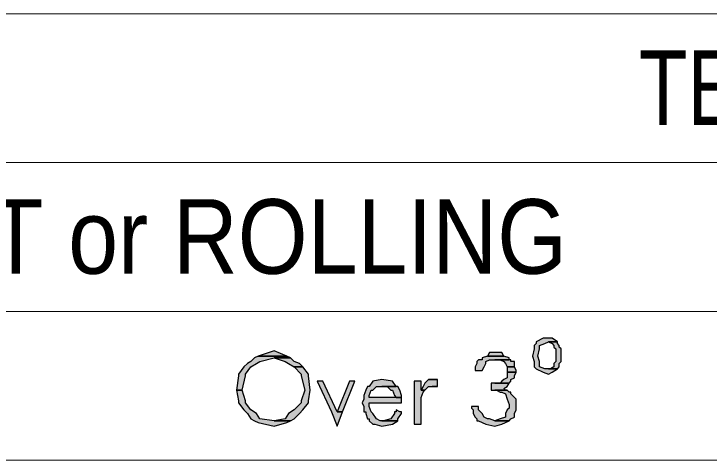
# Model space of a CAD drawing. Extents: x -84 to 85, y -263 to 274.
# Drawn here: x 3.0867 to 3.4746, y -5.227 to -4.978 of the extents above; entities that cross this region are included whole.
import ezdxf
from ezdxf.enums import TextEntityAlignment as Align

# ---------------------------------------------------------------- set-up
doc = ezdxf.new("R2010")
doc.units = 0
doc.header["$LTSCALE"] = 0.017
doc.layers.add('1', color=7, linetype='Continuous', lineweight=13)

msp = doc.modelspace()

# ---------------------------------------------------------------- hatches: boundary and pattern name
at = {"layer": '1'}
for points in [[(3.382, -5.178), (3.385, -5.179), (3.387, -5.178), (3.39, -5.176), (3.385, -5.176), (3.383, -5.176), (3.38, -5.175), (3.38, -5.173), (3.38, -5.172), (3.379, -5.169), (3.379, -5.169), (3.38, -5.165), (3.38, -5.165), (3.38, -5.164), (3.38, -5.163), (3.38, -5.163), (3.383, -5.162), (3.383, -5.162), (3.385, -5.161), (3.385, -5.161), (3.39, -5.161), (3.387, -5.159), (3.385, -5.159), (3.385, -5.159), (3.382, -5.159), (3.378, -5.161), (3.378, -5.161), (3.378, -5.162), (3.378, -5.162), (3.377, -5.163), (3.377, -5.163), (3.377, -5.164), (3.377, -5.165), (3.377, -5.165), (3.376, -5.169), (3.376, -5.169), (3.377, -5.172), (3.377, -5.173), (3.377, -5.175), (3.378, -5.176), (3.378, -5.176)], [(3.386, -5.176), (3.385, -5.176), (3.39, -5.176), (3.39, -5.176), (3.391, -5.175), (3.391, -5.173), (3.392, -5.172), (3.392, -5.169), (3.392, -5.169), (3.392, -5.165), (3.392, -5.165), (3.392, -5.165), (3.391, -5.164), (3.391, -5.163), (3.391, -5.163), (3.39, -5.162), (3.39, -5.162), (3.39, -5.161), (3.39, -5.161), (3.385, -5.161), (3.385, -5.161), (3.387, -5.162), (3.387, -5.162), (3.388, -5.163), (3.388, -5.163), (3.388, -5.164), (3.389, -5.165), (3.389, -5.165), (3.389, -5.169), (3.389, -5.169), (3.389, -5.172), (3.388, -5.173), (3.388, -5.175)], [(3.212, -5.18), (3.211, -5.188), (3.214, -5.188), (3.216, -5.18), (3.216, -5.179), (3.219, -5.175), (3.222, -5.173), (3.224, -5.172), (3.232, -5.17), (3.241, -5.17), (3.239, -5.169), (3.223, -5.169), (3.221, -5.17), (3.219, -5.172), (3.217, -5.173), (3.215, -5.175), (3.212, -5.179)], [(3.232, -5.166), (3.223, -5.169), (3.239, -5.169)], [(3.344, -5.175), (3.344, -5.177), (3.348, -5.177), (3.349, -5.175), (3.349, -5.175), (3.35, -5.173), (3.35, -5.173), (3.35, -5.172), (3.35, -5.172), (3.352, -5.171), (3.353, -5.171), (3.355, -5.171), (3.363, -5.171), (3.363, -5.171), (3.363, -5.17), (3.36, -5.169), (3.351, -5.169), (3.348, -5.17), (3.348, -5.171), (3.346, -5.171), (3.346, -5.171), (3.346, -5.171), (3.345, -5.172), (3.345, -5.172), (3.345, -5.173), (3.345, -5.173), (3.344, -5.175)], [(3.352, -5.167), (3.351, -5.169), (3.36, -5.169), (3.359, -5.167), (3.355, -5.167), (3.355, -5.167)], [(3.24, -5.173), (3.243, -5.175), (3.248, -5.175), (3.246, -5.173), (3.243, -5.172), (3.241, -5.17), (3.232, -5.17), (3.238, -5.172)], [(3.362, -5.175), (3.362, -5.175), (3.366, -5.175), (3.366, -5.175), (3.366, -5.173), (3.366, -5.173), (3.366, -5.172), (3.364, -5.172), (3.364, -5.171), (3.363, -5.171), (3.363, -5.171), (3.363, -5.171), (3.355, -5.171), (3.358, -5.171), (3.358, -5.171), (3.36, -5.172), (3.36, -5.172), (3.361, -5.173), (3.361, -5.173)], [(3.238, -5.204), (3.232, -5.205), (3.241, -5.205), (3.243, -5.204), (3.246, -5.201), (3.248, -5.199), (3.251, -5.195), (3.251, -5.194), (3.252, -5.188), (3.252, -5.188), (3.251, -5.18), (3.251, -5.179), (3.248, -5.175), (3.243, -5.175), (3.247, -5.179), (3.247, -5.18), (3.249, -5.188), (3.249, -5.188), (3.247, -5.194), (3.247, -5.195), (3.243, -5.199), (3.24, -5.201)], [(3.362, -5.177), (3.362, -5.178), (3.367, -5.178), (3.367, -5.177), (3.367, -5.177), (3.366, -5.175), (3.362, -5.175), (3.362, -5.177)], [(3.359, -5.183), (3.358, -5.184), (3.363, -5.184), (3.364, -5.183), (3.364, -5.182), (3.366, -5.181), (3.366, -5.18), (3.367, -5.178), (3.362, -5.178), (3.362, -5.18), (3.362, -5.181), (3.36, -5.182)], [(3.264, -5.2), (3.267, -5.208), (3.27, -5.2), (3.267, -5.2), (3.259, -5.183), (3.256, -5.183)], [(3.274, -5.183), (3.267, -5.2), (3.27, -5.2), (3.277, -5.183)], [(3.288, -5.207), (3.292, -5.208), (3.298, -5.207), (3.298, -5.207), (3.301, -5.205), (3.292, -5.205), (3.291, -5.205), (3.289, -5.204), (3.289, -5.204), (3.287, -5.201), (3.287, -5.201), (3.287, -5.201), (3.286, -5.2), (3.286, -5.2), (3.286, -5.2), (3.285, -5.197), (3.285, -5.195), (3.285, -5.195), (3.303, -5.195), (3.303, -5.193), (3.303, -5.192), (3.285, -5.192), (3.285, -5.191), (3.285, -5.191), (3.285, -5.191), (3.286, -5.188), (3.286, -5.188), (3.287, -5.188), (3.289, -5.186), (3.289, -5.186), (3.292, -5.186), (3.3, -5.186), (3.298, -5.183), (3.298, -5.183), (3.292, -5.182), (3.287, -5.183), (3.287, -5.183), (3.285, -5.186), (3.285, -5.186), (3.284, -5.186), (3.283, -5.188), (3.283, -5.188), (3.283, -5.188), (3.282, -5.191), (3.282, -5.191), (3.282, -5.191), (3.282, -5.192), (3.282, -5.193), (3.281, -5.195), (3.281, -5.195), (3.282, -5.197), (3.282, -5.2), (3.282, -5.2), (3.283, -5.2), (3.283, -5.201), (3.283, -5.201), (3.283, -5.201), (3.284, -5.204), (3.285, -5.204), (3.285, -5.205), (3.285, -5.205), (3.287, -5.207)], [(3.31, -5.195), (3.31, -5.207), (3.314, -5.207), (3.314, -5.195), (3.314, -5.192), (3.315, -5.189), (3.316, -5.188), (3.314, -5.188), (3.314, -5.188), (3.314, -5.186), (3.314, -5.186), (3.314, -5.186), (3.314, -5.186), (3.314, -5.184), (3.314, -5.183), (3.31, -5.183), (3.31, -5.184), (3.31, -5.186), (3.31, -5.186), (3.31, -5.186), (3.31, -5.186), (3.31, -5.188), (3.31, -5.188), (3.31, -5.189), (3.31, -5.192)], [(3.314, -5.188), (3.314, -5.188), (3.316, -5.188), (3.316, -5.188), (3.318, -5.186), (3.318, -5.186), (3.319, -5.186), (3.32, -5.186), (3.32, -5.186), (3.323, -5.186), (3.323, -5.184), (3.323, -5.182), (3.318, -5.182), (3.316, -5.184), (3.315, -5.186), (3.315, -5.186), (3.315, -5.186), (3.315, -5.186), (3.315, -5.186)], [(3.32, -5.182), (3.318, -5.182), (3.323, -5.182), (3.322, -5.182), (3.32, -5.182), (3.32, -5.182)], [(3.353, -5.188), (3.353, -5.188), (3.355, -5.188), (3.362, -5.188), (3.361, -5.188), (3.36, -5.187), (3.362, -5.186), (3.363, -5.184), (3.355, -5.184), (3.353, -5.184), (3.353, -5.184), (3.353, -5.186), (3.353, -5.187), (3.353, -5.188)], [(3.358, -5.184), (3.355, -5.184), (3.363, -5.184), (3.363, -5.184)], [(3.223, -5.206), (3.232, -5.208), (3.239, -5.206), (3.241, -5.205), (3.232, -5.205), (3.224, -5.204), (3.222, -5.201), (3.219, -5.199), (3.216, -5.195), (3.216, -5.194), (3.214, -5.188), (3.214, -5.188), (3.211, -5.188), (3.211, -5.188), (3.212, -5.194), (3.212, -5.195), (3.215, -5.199), (3.217, -5.201), (3.219, -5.204), (3.221, -5.205)], [(3.299, -5.191), (3.3, -5.192), (3.303, -5.192), (3.303, -5.191), (3.303, -5.191), (3.303, -5.191), (3.302, -5.188), (3.302, -5.188), (3.302, -5.188), (3.301, -5.186), (3.3, -5.186), (3.3, -5.186), (3.292, -5.186), (3.295, -5.186), (3.295, -5.186), (3.297, -5.188), (3.298, -5.188), (3.298, -5.188), (3.299, -5.191), (3.299, -5.191)], [(3.321, -5.186), (3.322, -5.186), (3.323, -5.186), (3.323, -5.186), (3.32, -5.186)], [(3.358, -5.204), (3.355, -5.205), (3.363, -5.205), (3.364, -5.204), (3.364, -5.204), (3.364, -5.204), (3.366, -5.203), (3.366, -5.203), (3.366, -5.201), (3.366, -5.201), (3.367, -5.199), (3.367, -5.199), (3.367, -5.198), (3.367, -5.197), (3.367, -5.196), (3.367, -5.193), (3.367, -5.193), (3.364, -5.19), (3.364, -5.189), (3.363, -5.189), (3.362, -5.188), (3.362, -5.188), (3.355, -5.188), (3.356, -5.188), (3.358, -5.189), (3.359, -5.189), (3.361, -5.19), (3.362, -5.193), (3.362, -5.193), (3.363, -5.196), (3.363, -5.197), (3.363, -5.198), (3.362, -5.199), (3.362, -5.199), (3.361, -5.201), (3.361, -5.201), (3.361, -5.203), (3.358, -5.204)], [(3.293, -5.205), (3.292, -5.205), (3.301, -5.205), (3.301, -5.205), (3.301, -5.204), (3.301, -5.204), (3.303, -5.201), (3.303, -5.201), (3.303, -5.201), (3.303, -5.2), (3.303, -5.2), (3.302, -5.2), (3.3, -5.199), (3.3, -5.2), (3.3, -5.2), (3.299, -5.2), (3.299, -5.201), (3.299, -5.201), (3.299, -5.201), (3.297, -5.204), (3.297, -5.204)], [(3.35, -5.207), (3.355, -5.208), (3.359, -5.207), (3.359, -5.207), (3.363, -5.205), (3.363, -5.205), (3.363, -5.205), (3.355, -5.205), (3.352, -5.204), (3.351, -5.204), (3.349, -5.203), (3.348, -5.201), (3.348, -5.201), (3.346, -5.199), (3.346, -5.199), (3.346, -5.198), (3.346, -5.197), (3.346, -5.197), (3.342, -5.197), (3.342, -5.197), (3.342, -5.198), (3.343, -5.199), (3.343, -5.199), (3.343, -5.201), (3.343, -5.201), (3.344, -5.203), (3.345, -5.204), (3.345, -5.204), (3.345, -5.205), (3.346, -5.205), (3.346, -5.205), (3.35, -5.207)]]:
    msp.add_hatch(color=256, dxfattribs=at).paths.add_polyline_path(points)

# ---------------------------------------------------------------- linework, layer by layer
for p, q in [((-1.2, -4.978), (7.755, -4.978)), ((2.844, -5.061), (7.755, -5.061)), ((2.844, -5.144), (7.755, -5.144)), ((2.844, -5.227), (7.755, -5.227))]:
    msp.add_line(p, q, dxfattribs=at)
at = {"layer": '1', "lineweight": 25}
for points in [[(3.382, -5.178), (3.385, -5.179), (3.387, -5.178), (3.39, -5.176), (3.385, -5.176), (3.383, -5.176), (3.38, -5.175), (3.38, -5.173), (3.38, -5.172), (3.379, -5.169), (3.379, -5.169), (3.38, -5.165), (3.38, -5.165), (3.38, -5.164), (3.38, -5.163), (3.38, -5.163), (3.383, -5.162), (3.383, -5.162), (3.385, -5.161), (3.385, -5.161), (3.39, -5.161), (3.387, -5.159), (3.385, -5.159), (3.385, -5.159), (3.382, -5.159), (3.378, -5.161), (3.378, -5.161), (3.378, -5.162), (3.378, -5.162), (3.377, -5.163), (3.377, -5.163), (3.377, -5.164), (3.377, -5.165), (3.377, -5.165), (3.376, -5.169), (3.376, -5.169), (3.377, -5.172), (3.377, -5.173), (3.377, -5.175), (3.378, -5.176), (3.378, -5.176)], [(3.386, -5.176), (3.385, -5.176), (3.39, -5.176), (3.39, -5.176), (3.391, -5.175), (3.391, -5.173), (3.392, -5.172), (3.392, -5.169), (3.392, -5.169), (3.392, -5.165), (3.392, -5.165), (3.392, -5.165), (3.391, -5.164), (3.391, -5.163), (3.391, -5.163), (3.39, -5.162), (3.39, -5.162), (3.39, -5.161), (3.39, -5.161), (3.385, -5.161), (3.385, -5.161), (3.387, -5.162), (3.387, -5.162), (3.388, -5.163), (3.388, -5.163), (3.388, -5.164), (3.389, -5.165), (3.389, -5.165), (3.389, -5.169), (3.389, -5.169), (3.389, -5.172), (3.388, -5.173), (3.388, -5.175)], [(3.212, -5.18), (3.211, -5.188), (3.214, -5.188), (3.216, -5.18), (3.216, -5.179), (3.219, -5.175), (3.222, -5.173), (3.224, -5.172), (3.232, -5.17), (3.241, -5.17), (3.239, -5.169), (3.223, -5.169), (3.221, -5.17), (3.219, -5.172), (3.217, -5.173), (3.215, -5.175), (3.212, -5.179)], [(3.232, -5.166), (3.223, -5.169), (3.239, -5.169)], [(3.344, -5.175), (3.344, -5.177), (3.348, -5.177), (3.349, -5.175), (3.349, -5.175), (3.35, -5.173), (3.35, -5.173), (3.35, -5.172), (3.35, -5.172), (3.352, -5.171), (3.353, -5.171), (3.355, -5.171), (3.363, -5.171), (3.363, -5.171), (3.363, -5.17), (3.36, -5.169), (3.351, -5.169), (3.348, -5.17), (3.348, -5.171), (3.346, -5.171), (3.346, -5.171), (3.346, -5.171), (3.345, -5.172), (3.345, -5.172), (3.345, -5.173), (3.345, -5.173), (3.344, -5.175)], [(3.352, -5.167), (3.351, -5.169), (3.36, -5.169), (3.359, -5.167), (3.355, -5.167), (3.355, -5.167)], [(3.24, -5.173), (3.243, -5.175), (3.248, -5.175), (3.246, -5.173), (3.243, -5.172), (3.241, -5.17), (3.232, -5.17), (3.238, -5.172)], [(3.362, -5.175), (3.362, -5.175), (3.366, -5.175), (3.366, -5.175), (3.366, -5.173), (3.366, -5.173), (3.366, -5.172), (3.364, -5.172), (3.364, -5.171), (3.363, -5.171), (3.363, -5.171), (3.363, -5.171), (3.355, -5.171), (3.358, -5.171), (3.358, -5.171), (3.36, -5.172), (3.36, -5.172), (3.361, -5.173), (3.361, -5.173)], [(3.238, -5.204), (3.232, -5.205), (3.241, -5.205), (3.243, -5.204), (3.246, -5.201), (3.248, -5.199), (3.251, -5.195), (3.251, -5.194), (3.252, -5.188), (3.252, -5.188), (3.251, -5.18), (3.251, -5.179), (3.248, -5.175), (3.243, -5.175), (3.247, -5.179), (3.247, -5.18), (3.249, -5.188), (3.249, -5.188), (3.247, -5.194), (3.247, -5.195), (3.243, -5.199), (3.24, -5.201)], [(3.362, -5.177), (3.362, -5.178), (3.367, -5.178), (3.367, -5.177), (3.367, -5.177), (3.366, -5.175), (3.362, -5.175), (3.362, -5.177)], [(3.359, -5.183), (3.358, -5.184), (3.363, -5.184), (3.364, -5.183), (3.364, -5.182), (3.366, -5.181), (3.366, -5.18), (3.367, -5.178), (3.362, -5.178), (3.362, -5.18), (3.362, -5.181), (3.36, -5.182)], [(3.264, -5.2), (3.267, -5.208), (3.27, -5.2), (3.267, -5.2), (3.259, -5.183), (3.256, -5.183)], [(3.274, -5.183), (3.267, -5.2), (3.27, -5.2), (3.277, -5.183)], [(3.288, -5.207), (3.292, -5.208), (3.298, -5.207), (3.298, -5.207), (3.301, -5.205), (3.292, -5.205), (3.291, -5.205), (3.289, -5.204), (3.289, -5.204), (3.287, -5.201), (3.287, -5.201), (3.287, -5.201), (3.286, -5.2), (3.286, -5.2), (3.286, -5.2), (3.285, -5.197), (3.285, -5.195), (3.285, -5.195), (3.303, -5.195), (3.303, -5.193), (3.303, -5.192), (3.285, -5.192), (3.285, -5.191), (3.285, -5.191), (3.285, -5.191), (3.286, -5.188), (3.286, -5.188), (3.287, -5.188), (3.289, -5.186), (3.289, -5.186), (3.292, -5.186), (3.3, -5.186), (3.298, -5.183), (3.298, -5.183), (3.292, -5.182), (3.287, -5.183), (3.287, -5.183), (3.285, -5.186), (3.285, -5.186), (3.284, -5.186), (3.283, -5.188), (3.283, -5.188), (3.283, -5.188), (3.282, -5.191), (3.282, -5.191), (3.282, -5.191), (3.282, -5.192), (3.282, -5.193), (3.281, -5.195), (3.281, -5.195), (3.282, -5.197), (3.282, -5.2), (3.282, -5.2), (3.283, -5.2), (3.283, -5.201), (3.283, -5.201), (3.283, -5.201), (3.284, -5.204), (3.285, -5.204), (3.285, -5.205), (3.285, -5.205), (3.287, -5.207)], [(3.31, -5.195), (3.31, -5.207), (3.314, -5.207), (3.314, -5.195), (3.314, -5.192), (3.315, -5.189), (3.316, -5.188), (3.314, -5.188), (3.314, -5.188), (3.314, -5.186), (3.314, -5.186), (3.314, -5.186), (3.314, -5.186), (3.314, -5.184), (3.314, -5.183), (3.31, -5.183), (3.31, -5.184), (3.31, -5.186), (3.31, -5.186), (3.31, -5.186), (3.31, -5.186), (3.31, -5.188), (3.31, -5.188), (3.31, -5.189), (3.31, -5.192)], [(3.314, -5.188), (3.314, -5.188), (3.316, -5.188), (3.316, -5.188), (3.318, -5.186), (3.318, -5.186), (3.319, -5.186), (3.32, -5.186), (3.32, -5.186), (3.323, -5.186), (3.323, -5.184), (3.323, -5.182), (3.318, -5.182), (3.316, -5.184), (3.315, -5.186), (3.315, -5.186), (3.315, -5.186), (3.315, -5.186), (3.315, -5.186)], [(3.32, -5.182), (3.318, -5.182), (3.323, -5.182), (3.322, -5.182), (3.32, -5.182), (3.32, -5.182)], [(3.353, -5.188), (3.353, -5.188), (3.355, -5.188), (3.362, -5.188), (3.361, -5.188), (3.36, -5.187), (3.362, -5.186), (3.363, -5.184), (3.355, -5.184), (3.353, -5.184), (3.353, -5.184), (3.353, -5.186), (3.353, -5.187), (3.353, -5.188)], [(3.358, -5.184), (3.355, -5.184), (3.363, -5.184), (3.363, -5.184)], [(3.223, -5.206), (3.232, -5.208), (3.239, -5.206), (3.241, -5.205), (3.232, -5.205), (3.224, -5.204), (3.222, -5.201), (3.219, -5.199), (3.216, -5.195), (3.216, -5.194), (3.214, -5.188), (3.214, -5.188), (3.211, -5.188), (3.211, -5.188), (3.212, -5.194), (3.212, -5.195), (3.215, -5.199), (3.217, -5.201), (3.219, -5.204), (3.221, -5.205)], [(3.299, -5.191), (3.3, -5.192), (3.303, -5.192), (3.303, -5.191), (3.303, -5.191), (3.303, -5.191), (3.302, -5.188), (3.302, -5.188), (3.302, -5.188), (3.301, -5.186), (3.3, -5.186), (3.3, -5.186), (3.292, -5.186), (3.295, -5.186), (3.295, -5.186), (3.297, -5.188), (3.298, -5.188), (3.298, -5.188), (3.299, -5.191), (3.299, -5.191)], [(3.321, -5.186), (3.322, -5.186), (3.323, -5.186), (3.323, -5.186), (3.32, -5.186)], [(3.358, -5.204), (3.355, -5.205), (3.363, -5.205), (3.364, -5.204), (3.364, -5.204), (3.364, -5.204), (3.366, -5.203), (3.366, -5.203), (3.366, -5.201), (3.366, -5.201), (3.367, -5.199), (3.367, -5.199), (3.367, -5.198), (3.367, -5.197), (3.367, -5.196), (3.367, -5.193), (3.367, -5.193), (3.364, -5.19), (3.364, -5.189), (3.363, -5.189), (3.362, -5.188), (3.362, -5.188), (3.355, -5.188), (3.356, -5.188), (3.358, -5.189), (3.359, -5.189), (3.361, -5.19), (3.362, -5.193), (3.362, -5.193), (3.363, -5.196), (3.363, -5.197), (3.363, -5.198), (3.362, -5.199), (3.362, -5.199), (3.361, -5.201), (3.361, -5.201), (3.361, -5.203), (3.358, -5.204)], [(3.293, -5.205), (3.292, -5.205), (3.301, -5.205), (3.301, -5.205), (3.301, -5.204), (3.301, -5.204), (3.303, -5.201), (3.303, -5.201), (3.303, -5.201), (3.303, -5.2), (3.303, -5.2), (3.302, -5.2), (3.3, -5.199), (3.3, -5.2), (3.3, -5.2), (3.299, -5.2), (3.299, -5.201), (3.299, -5.201), (3.299, -5.201), (3.297, -5.204), (3.297, -5.204)], [(3.35, -5.207), (3.355, -5.208), (3.359, -5.207), (3.359, -5.207), (3.363, -5.205), (3.363, -5.205), (3.363, -5.205), (3.355, -5.205), (3.352, -5.204), (3.351, -5.204), (3.349, -5.203), (3.348, -5.201), (3.348, -5.201), (3.346, -5.199), (3.346, -5.199), (3.346, -5.198), (3.346, -5.197), (3.346, -5.197), (3.342, -5.197), (3.342, -5.197), (3.342, -5.198), (3.343, -5.199), (3.343, -5.199), (3.343, -5.201), (3.343, -5.201), (3.344, -5.203), (3.345, -5.204), (3.345, -5.204), (3.345, -5.205), (3.346, -5.205), (3.346, -5.205), (3.35, -5.207)]]:
    msp.add_lwpolyline(points, close=True, dxfattribs=at)

# ---------------------------------------------------------------- texts
at = {"layer": '1'}
for s, width, p in [('TERRAIN', 0.8, (3.533, -5.04)), ('FLAT or ROLLING', 0.9, (3.188, -5.123))]:
    msp.add_text(s, height=0.04161, dxfattribs=dict(at, width=width)).set_placement(p, align=Align.CENTER)

doc.saveas('drawing.dxf')
